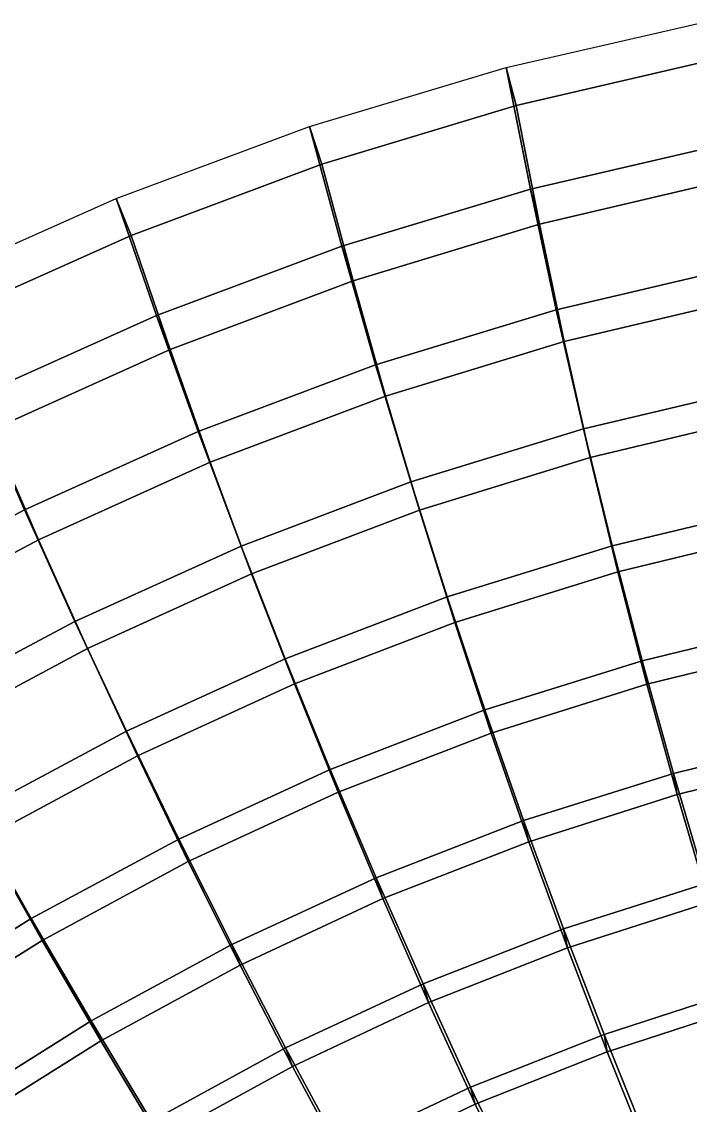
# Model space of a CAD drawing. Header units: metres. Extents: x -2184624 to 1125696, y -1900362 to 1900362.
# Drawn here: x -1068325 to -694878, y 1262434 to 1867736 of the extents above; entities that cross this region are included whole.
import ezdxf

# ---------------------------------------------------------------- set-up
doc = ezdxf.new("R2010")
doc.units = ezdxf.units.M

msp = doc.modelspace()

# ---------------------------------------------------------------- linework, layer by layer
for points in [[(-784214.56, 1774145.4, 71704.57), (-797729.2, 1842064.1, 12540.068), (-686402.1, 1867736.5, 12623.59), (-677513.8, 1798973.6, 70950.87)], [(-792130.7, 1820833.1, -12540.068), (-797729.2, 1842064.1, 12540.068), (-686402.1, 1867736.5, 12623.59), (-682229.4, 1846375.8, -12623.59)], [(-779160.8, 1754595.6, 47786.938), (-792130.7, 1820833.1, -12540.068), (-682229.4, 1846375.8, -12623.59), (-673778.06, 1779299.9, 46857)], [(-889564.06, 1742331.5, 72430.22), (-907622.4, 1809119.6, 12461.456), (-797729.2, 1842064.1, 12540.068), (-784214.56, 1774145.4, 71704.57)], [(-900609.6, 1788124.9, -12461.456), (-907622.4, 1809119.6, 12461.456), (-797729.2, 1842064.1, 12540.068), (-792130.7, 1820833.1, -12540.068)], [(-792130.7, 1820833.1, -12540.068), (-797729.2, 1842064.1, 12540.068), (-784214.56, 1774145.4, 71704.57), (-779160.8, 1754595.6, 47786.938)], [(-779160.8, 1754595.6, 47786.938), (-784214.56, 1774145.4, 71704.57), (-797729.2, 1842064.1, 12540.068), (-792130.7, 1820833.1, -12540.068)], [(-883204.56, 1723004.5, 48678.586), (-900609.6, 1788124.9, -12461.456), (-792130.7, 1820833.1, -12540.068), (-779160.8, 1754595.6, 47786.938)], [(-993102.3, 1703647.2, 73127.8), (-1015603.56, 1769024.6, 12387.581), (-907622.4, 1809119.6, 12461.456), (-889564.06, 1742331.5, 72430.22)], [(-1007195.94, 1748369.9, -12387.581), (-1015603.56, 1769024.6, 12387.581), (-907622.4, 1809119.6, 12461.456), (-900609.6, 1788124.9, -12461.456)], [(-900609.6, 1788124.9, -12461.456), (-907622.4, 1809119.6, 12461.456), (-889564.06, 1742331.5, 72430.22), (-883204.56, 1723004.5, 48678.586)], [(-883204.56, 1723004.5, 48678.586), (-889564.06, 1742331.5, 72430.22), (-907622.4, 1809119.6, 12461.456), (-900609.6, 1788124.9, -12461.456)], [(-769790.5, 1706774.8, 126482.67), (-784214.56, 1774145.4, 71704.57), (-677513.8, 1798973.6, 70950.87), (-667666.44, 1730762.2, 124881.97)], [(-779160.8, 1754595.6, 47786.938), (-784214.56, 1774145.4, 71704.57), (-677513.8, 1798973.6, 70950.87), (-673778.06, 1779299.9, 46857)], [(-673778.06, 1779299.9, 46857), (-677513.8, 1798973.6, 70950.87), (-784214.56, 1774145.4, 71704.57), (-779160.8, 1754595.6, 47786.938)], [(-985456.44, 1684638.8, 49532.312), (-1007195.94, 1748369.9, -12387.581), (-900609.6, 1788124.9, -12461.456), (-883204.56, 1723004.5, 48678.586)], [(-870646.4, 1676086.2, 128021.05), (-889564.06, 1742331.5, 72430.22), (-784214.56, 1774145.4, 71704.57), (-769790.5, 1706774.8, 126482.67)], [(-883204.56, 1723004.5, 48678.586), (-889564.06, 1742331.5, 72430.22), (-784214.56, 1774145.4, 71704.57), (-779160.8, 1754595.6, 47786.938)], [(-779160.8, 1754595.6, 47786.938), (-784214.56, 1774145.4, 71704.57), (-889564.06, 1742331.5, 72430.22), (-883204.56, 1723004.5, 48678.586)], [(-779160.8, 1754595.6, 47786.938), (-784214.56, 1774145.4, 71704.57), (-769790.5, 1706774.8, 126482.67), (-765396.9, 1689112, 103219.25)], [(-765396.9, 1689112, 103219.25), (-769790.5, 1706774.8, 126482.67), (-784214.56, 1774145.4, 71704.57), (-779160.8, 1754595.6, 47786.938)], [(-765396.9, 1689112, 103219.25), (-779160.8, 1754595.6, 47786.938), (-673778.06, 1779299.9, 46857), (-664475.3, 1712995.5, 101435.375)], [(-1094378.1, 1658236.2, 73796.72), (-1121204.6, 1721928.8, 12318.23), (-1015603.56, 1769024.6, 12387.581), (-993102.3, 1703647.2, 73127.8)], [(-1111428.6, 1701715.2, -12318.23), (-1121204.6, 1721928.8, 12318.23), (-1015603.56, 1769024.6, 12387.581), (-1007195.94, 1748369.9, -12387.581)], [(-1007195.94, 1748369.9, -12387.581), (-1015603.56, 1769024.6, 12387.581), (-993102.3, 1703647.2, 73127.8), (-985456.44, 1684638.8, 49532.312)], [(-985456.44, 1684638.8, 49532.312), (-993102.3, 1703647.2, 73127.8), (-1015603.56, 1769024.6, 12387.581), (-1007195.94, 1748369.9, -12387.581)], [(-865062.4, 1658618.5, 104930.22), (-883204.56, 1723004.5, 48678.586), (-779160.8, 1754595.6, 47786.938), (-765396.9, 1689112, 103219.25)], [(-1085471.9, 1639639.8, 50347.883), (-1111428.6, 1701715.2, -12318.23), (-1007195.94, 1748369.9, -12387.581), (-985456.44, 1684638.8, 49532.312)], [(-969790.1, 1638805.6, 129497.02), (-993102.3, 1703647.2, 73127.8), (-889564.06, 1742331.5, 72430.22), (-870646.4, 1676086.2, 128021.05)], [(-985456.44, 1684638.8, 49532.312), (-993102.3, 1703647.2, 73127.8), (-889564.06, 1742331.5, 72430.22), (-883204.56, 1723004.5, 48678.586)], [(-883204.56, 1723004.5, 48678.586), (-889564.06, 1742331.5, 72430.22), (-993102.3, 1703647.2, 73127.8), (-985456.44, 1684638.8, 49532.312)], [(-883204.56, 1723004.5, 48678.586), (-889564.06, 1742331.5, 72430.22), (-870646.4, 1676086.2, 128021.05), (-865062.4, 1658618.5, 104930.22)], [(-865062.4, 1658618.5, 104930.22), (-870646.4, 1676086.2, 128021.05), (-889564.06, 1742331.5, 72430.22), (-883204.56, 1723004.5, 48678.586)], [(-754561.44, 1640321.9, 176772), (-769790.5, 1706774.8, 126482.67), (-667666.44, 1730762.2, 124881.97), (-656940.7, 1663483, 174323.25)], [(-765396.9, 1689112, 103219.25), (-769790.5, 1706774.8, 126482.67), (-667666.44, 1730762.2, 124881.97), (-664475.3, 1712995.5, 101435.375)], [(-664475.3, 1712995.5, 101435.375), (-667666.44, 1730762.2, 124881.97), (-769790.5, 1706774.8, 126482.67), (-765396.9, 1689112, 103219.25)], [(-963034.25, 1621621.6, 106568.586), (-985456.44, 1684638.8, 49532.312), (-883204.56, 1723004.5, 48678.586), (-865062.4, 1658618.5, 104930.22)], [(-750787.3, 1624345.6, 154081.4), (-765396.9, 1689112, 103219.25), (-664475.3, 1712995.5, 101435.375), (-654267.7, 1647422.8, 151443.6)], [(-1066787.2, 1595069.1, 130910.47), (-1094378.1, 1658236.2, 73796.72), (-993102.3, 1703647.2, 73127.8), (-969790.1, 1638805.6, 129497.02)], [(-1085471.9, 1639639.8, 50347.883), (-1094378.1, 1658236.2, 73796.72), (-993102.3, 1703647.2, 73127.8), (-985456.44, 1684638.8, 49532.312)], [(-985456.44, 1684638.8, 49532.312), (-993102.3, 1703647.2, 73127.8), (-1094378.1, 1658236.2, 73796.72), (-1085471.9, 1639639.8, 50347.883)], [(-985456.44, 1684638.8, 49532.312), (-993102.3, 1703647.2, 73127.8), (-969790.1, 1638805.6, 129497.02), (-963034.25, 1621621.6, 106568.586)], [(-963034.25, 1621621.6, 106568.586), (-969790.1, 1638805.6, 129497.02), (-993102.3, 1703647.2, 73127.8), (-985456.44, 1684638.8, 49532.312)], [(-850994, 1610740.2, 179122.98), (-870646.4, 1676086.2, 128021.05), (-769790.5, 1706774.8, 126482.67), (-754561.44, 1640321.9, 176772)], [(-865062.4, 1658618.5, 104930.22), (-870646.4, 1676086.2, 128021.05), (-769790.5, 1706774.8, 126482.67), (-765396.9, 1689112, 103219.25)], [(-765396.9, 1689112, 103219.25), (-769790.5, 1706774.8, 126482.67), (-870646.4, 1676086.2, 128021.05), (-865062.4, 1658618.5, 104930.22)], [(-765396.9, 1689112, 103219.25), (-769790.5, 1706774.8, 126482.67), (-754561.44, 1640321.9, 176772), (-750787.3, 1624345.6, 154081.4)], [(-750787.3, 1624345.6, 154081.4), (-754561.44, 1640321.9, 176772), (-769790.5, 1706774.8, 126482.67), (-765396.9, 1689112, 103219.25)], [(-846130.6, 1594933.2, 156610.58), (-865062.4, 1658618.5, 104930.22), (-765396.9, 1689112, 103219.25), (-750787.3, 1624345.6, 154081.4)], [(-1058884, 1578254.6, 108134.59), (-1085471.9, 1639639.8, 50347.883), (-985456.44, 1684638.8, 49532.312), (-963034.25, 1621621.6, 106568.586)], [(-945811.2, 1574841, 181376.53), (-969790.1, 1638805.6, 129497.02), (-870646.4, 1676086.2, 128021.05), (-850994, 1610740.2, 179122.98)], [(-963034.25, 1621621.6, 106568.586), (-969790.1, 1638805.6, 129497.02), (-870646.4, 1676086.2, 128021.05), (-865062.4, 1658618.5, 104930.22)], [(-865062.4, 1658618.5, 104930.22), (-870646.4, 1676086.2, 128021.05), (-969790.1, 1638805.6, 129497.02), (-963034.25, 1621621.6, 106568.586)], [(-865062.4, 1658618.5, 104930.22), (-870646.4, 1676086.2, 128021.05), (-850994, 1610740.2, 179122.98), (-846130.6, 1594933.2, 156610.58)], [(-846130.6, 1594933.2, 156610.58), (-850994, 1610740.2, 179122.98), (-870646.4, 1676086.2, 128021.05), (-865062.4, 1658618.5, 104930.22)], [(-939876.44, 1559285, 159031.81), (-963034.25, 1621621.6, 106568.586), (-865062.4, 1658618.5, 104930.22), (-846130.6, 1594933.2, 156610.58)], [(-738551.44, 1574930.5, 222698.05), (-754561.44, 1640321.9, 176772), (-656940.7, 1663483, 174323.25), (-645351.1, 1597284.8, 219409.08)], [(-750787.3, 1624345.6, 154081.4), (-754561.44, 1640321.9, 176772), (-656940.7, 1663483, 174323.25), (-654267.7, 1647422.8, 151443.6)], [(-654267.7, 1647422.8, 151443.6), (-656940.7, 1663483, 174323.25), (-754561.44, 1640321.9, 176772), (-750787.3, 1624345.6, 154081.4)], [(-1161215, 1545039.4, 132260.56), (-1192952, 1606269.6, 74437.04), (-1094378.1, 1658236.2, 73796.72), (-1066787.2, 1595069.1, 130910.47)], [(-1085471.9, 1639639.8, 50347.883), (-1094378.1, 1658236.2, 73796.72), (-1066787.2, 1595069.1, 130910.47), (-1058884, 1578254.6, 108134.59)], [(-1058884, 1578254.6, 108134.59), (-1066787.2, 1595069.1, 130910.47), (-1094378.1, 1658236.2, 73796.72), (-1085471.9, 1639639.8, 50347.883)], [(-735363.3, 1560468.2, 200508.73), (-750787.3, 1624345.6, 154081.4), (-654267.7, 1647422.8, 151443.6), (-643174.9, 1582757.8, 197025.89)], [(-1152194.5, 1528676.9, 109627.68), (-1182817.8, 1588174.9, 51125.617), (-1085471.9, 1639639.8, 50347.883), (-1058884, 1578254.6, 108134.59)], [(-1038596.44, 1532753.5, 183533.22), (-1066787.2, 1595069.1, 130910.47), (-969790.1, 1638805.6, 129497.02), (-945811.2, 1574841, 181376.53)], [(-1058884, 1578254.6, 108134.59), (-1066787.2, 1595069.1, 130910.47), (-969790.1, 1638805.6, 129497.02), (-963034.25, 1621621.6, 106568.586)], [(-963034.25, 1621621.6, 106568.586), (-969790.1, 1638805.6, 129497.02), (-1066787.2, 1595069.1, 130910.47), (-1058884, 1578254.6, 108134.59)], [(-963034.25, 1621621.6, 106568.586), (-969790.1, 1638805.6, 129497.02), (-945811.2, 1574841, 181376.53), (-939876.44, 1559285, 159031.81)], [(-939876.44, 1559285, 159031.81), (-945811.2, 1574841, 181376.53), (-969790.1, 1638805.6, 129497.02), (-963034.25, 1621621.6, 106568.586)], [(-830641.75, 1546432.9, 225853.6), (-850994, 1610740.2, 179122.98), (-754561.44, 1640321.9, 176772), (-738551.44, 1574930.5, 222698.05)], [(-846130.6, 1594933.2, 156610.58), (-850994, 1610740.2, 179122.98), (-754561.44, 1640321.9, 176772), (-750787.3, 1624345.6, 154081.4)], [(-750787.3, 1624345.6, 154081.4), (-754561.44, 1640321.9, 176772), (-850994, 1610740.2, 179122.98), (-846130.6, 1594933.2, 156610.58)], [(-750787.3, 1624345.6, 154081.4), (-754561.44, 1640321.9, 176772), (-738551.44, 1574930.5, 222698.05), (-735363.3, 1560468.2, 200508.73)], [(-735363.3, 1560468.2, 200508.73), (-738551.44, 1574930.5, 222698.05), (-754561.44, 1640321.9, 176772), (-750787.3, 1624345.6, 154081.4)], [(-826453.5, 1532114.9, 203847.06), (-846130.6, 1594933.2, 156610.58), (-750787.3, 1624345.6, 154081.4), (-735363.3, 1560468.2, 200508.73)], [(-1031613.56, 1517527.8, 161346.1), (-1058884, 1578254.6, 108134.59), (-963034.25, 1621621.6, 106568.586), (-939876.44, 1559285, 159031.81)], [(-921211, 1511888.6, 228877.08), (-945811.2, 1574841, 181376.53), (-850994, 1610740.2, 179122.98), (-830641.75, 1546432.9, 225853.6)], [(-939876.44, 1559285, 159031.81), (-945811.2, 1574841, 181376.53), (-850994, 1610740.2, 179122.98), (-846130.6, 1594933.2, 156610.58)], [(-846130.6, 1594933.2, 156610.58), (-850994, 1610740.2, 179122.98), (-945811.2, 1574841, 181376.53), (-939876.44, 1559285, 159031.81)], [(-846130.6, 1594933.2, 156610.58), (-850994, 1610740.2, 179122.98), (-830641.75, 1546432.9, 225853.6), (-826453.5, 1532114.9, 203847.06)], [(-826453.5, 1532114.9, 203847.06), (-830641.75, 1546432.9, 225853.6), (-850994, 1610740.2, 179122.98), (-846130.6, 1594933.2, 156610.58)], [(-1128941.1, 1484632.6, 185591.53), (-1161215, 1545039.4, 132260.56), (-1066787.2, 1595069.1, 130910.47), (-1038596.44, 1532753.5, 183533.22)], [(-1152194.5, 1528676.9, 109627.68), (-1161215, 1545039.4, 132260.56), (-1066787.2, 1595069.1, 130910.47), (-1058884, 1578254.6, 108134.59)], [(-1058884, 1578254.6, 108134.59), (-1066787.2, 1595069.1, 130910.47), (-1161215, 1545039.4, 132260.56), (-1152194.5, 1528676.9, 109627.68)], [(-1058884, 1578254.6, 108134.59), (-1066787.2, 1595069.1, 130910.47), (-1038596.44, 1532753.5, 183533.22), (-1031613.56, 1517527.8, 161346.1)], [(-1031613.56, 1517527.8, 161346.1), (-1038596.44, 1532753.5, 183533.22), (-1066787.2, 1595069.1, 130910.47), (-1058884, 1578254.6, 108134.59)], [(-916039.75, 1497791.1, 207042.7), (-939876.44, 1559285, 159031.81), (-846130.6, 1594933.2, 156610.58), (-826453.5, 1532114.9, 203847.06)], [(-721790.44, 1510736.5, 264404.1), (-738551.44, 1574930.5, 222698.05), (-645351.1, 1597284.8, 219409.08), (-632915.75, 1532305.2, 260291.06)], [(-735363.3, 1560468.2, 200508.73), (-738551.44, 1574930.5, 222698.05), (-645351.1, 1597284.8, 219409.08), (-643174.9, 1582757.8, 197025.89)], [(-643174.9, 1582757.8, 197025.89), (-645351.1, 1597284.8, 219409.08), (-738551.44, 1574930.5, 222698.05), (-735363.3, 1560468.2, 200508.73)], [(-719161.06, 1497639.2, 242653.03), (-735363.3, 1560468.2, 200508.73), (-643174.9, 1582757.8, 197025.89), (-631219.75, 1519162.2, 238342.34)], [(-1120938.4, 1469813.1, 163552.25), (-1152194.5, 1528676.9, 109627.68), (-1058884, 1578254.6, 108134.59), (-1031613.56, 1517527.8, 161346.1)], [(-1009857.94, 1471420.4, 231768.75), (-1038596.44, 1532753.5, 183533.22), (-945811.2, 1574841, 181376.53), (-921211, 1511888.6, 228877.08)], [(-1031613.56, 1517527.8, 161346.1), (-1038596.44, 1532753.5, 183533.22), (-945811.2, 1574841, 181376.53), (-939876.44, 1559285, 159031.81)], [(-939876.44, 1559285, 159031.81), (-945811.2, 1574841, 181376.53), (-1038596.44, 1532753.5, 183533.22), (-1031613.56, 1517527.8, 161346.1)], [(-939876.44, 1559285, 159031.81), (-945811.2, 1574841, 181376.53), (-921211, 1511888.6, 228877.08), (-916039.75, 1497791.1, 207042.7)], [(-916039.75, 1497791.1, 207042.7), (-921211, 1511888.6, 228877.08), (-945811.2, 1574841, 181376.53), (-939876.44, 1559285, 159031.81)], [(-809628.56, 1483296.5, 268348.88), (-830641.75, 1546432.9, 225853.6), (-738551.44, 1574930.5, 222698.05), (-721790.44, 1510736.5, 264404.1)], [(-826453.5, 1532114.9, 203847.06), (-830641.75, 1546432.9, 225853.6), (-738551.44, 1574930.5, 222698.05), (-735363.3, 1560468.2, 200508.73)], [(-735363.3, 1560468.2, 200508.73), (-738551.44, 1574930.5, 222698.05), (-830641.75, 1546432.9, 225853.6), (-826453.5, 1532114.9, 203847.06)], [(-735363.3, 1560468.2, 200508.73), (-738551.44, 1574930.5, 222698.05), (-721790.44, 1510736.5, 264404.1), (-719161.06, 1497639.2, 242653.03)], [(-719161.06, 1497639.2, 242653.03), (-721790.44, 1510736.5, 264404.1), (-738551.44, 1574930.5, 222698.05), (-735363.3, 1560468.2, 200508.73)], [(-1003725.7, 1457616.6, 210096.22), (-1031613.56, 1517527.8, 161346.1), (-939876.44, 1559285, 159031.81), (-916039.75, 1497791.1, 207042.7)], [(-806077.56, 1470319.2, 246784.33), (-826453.5, 1532114.9, 203847.06), (-735363.3, 1560468.2, 200508.73), (-719161.06, 1497639.2, 242653.03)], [(-896036.25, 1450076.4, 272127.1), (-921211, 1511888.6, 228877.08), (-830641.75, 1546432.9, 225853.6), (-809628.56, 1483296.5, 268348.88)], [(-916039.75, 1497791.1, 207042.7), (-921211, 1511888.6, 228877.08), (-830641.75, 1546432.9, 225853.6), (-826453.5, 1532114.9, 203847.06)], [(-826453.5, 1532114.9, 203847.06), (-830641.75, 1546432.9, 225853.6), (-921211, 1511888.6, 228877.08), (-916039.75, 1497791.1, 207042.7)], [(-826453.5, 1532114.9, 203847.06), (-830641.75, 1546432.9, 225853.6), (-809628.56, 1483296.5, 268348.88), (-806077.56, 1470319.2, 246784.33)], [(-806077.56, 1470319.2, 246784.33), (-809628.56, 1483296.5, 268348.88), (-830641.75, 1546432.9, 225853.6), (-826453.5, 1532114.9, 203847.06)], [(-1096191.2, 1425174.1, 234527.73), (-1128941.1, 1484632.6, 185591.53), (-1038596.44, 1532753.5, 183533.22), (-1009857.94, 1471420.4, 231768.75)], [(-1120938.4, 1469813.1, 163552.25), (-1128941.1, 1484632.6, 185591.53), (-1038596.44, 1532753.5, 183533.22), (-1031613.56, 1517527.8, 161346.1)], [(-1031613.56, 1517527.8, 161346.1), (-1038596.44, 1532753.5, 183533.22), (-1128941.1, 1484632.6, 185591.53), (-1120938.4, 1469813.1, 163552.25)], [(-1031613.56, 1517527.8, 161346.1), (-1038596.44, 1532753.5, 183533.22), (-1009857.94, 1471420.4, 231768.75), (-1003725.7, 1457616.6, 210096.22)], [(-1003725.7, 1457616.6, 210096.22), (-1009857.94, 1471420.4, 231768.75), (-1038596.44, 1532753.5, 183533.22), (-1031613.56, 1517527.8, 161346.1)], [(-891580.1, 1437290.9, 250738.28), (-916039.75, 1497791.1, 207042.7), (-826453.5, 1532114.9, 203847.06), (-806077.56, 1470319.2, 246784.33)], [(-704310.94, 1447862, 302047.56), (-721790.44, 1510736.5, 264404.1), (-632915.75, 1532305.2, 260291.06), (-619658.8, 1468669, 297133.8)], [(-719161.06, 1497639.2, 242653.03), (-721790.44, 1510736.5, 264404.1), (-632915.75, 1532305.2, 260291.06), (-631219.75, 1519162.2, 238342.34)], [(-631219.75, 1519162.2, 238342.34), (-632915.75, 1532305.2, 260291.06), (-721790.44, 1510736.5, 264404.1), (-719161.06, 1497639.2, 242653.03)], [(-1089124.8, 1411734.6, 213007.08), (-1120938.4, 1469813.1, 163552.25), (-1031613.56, 1517527.8, 161346.1), (-1003725.7, 1457616.6, 210096.22)], [(-702218.7, 1436000.5, 280679.3), (-719161.06, 1497639.2, 242653.03), (-631219.75, 1519162.2, 238342.34), (-618430.56, 1456780.5, 275565)], [(-980627.9, 1411191.8, 275739.25), (-1009857.94, 1471420.4, 231768.75), (-921211, 1511888.6, 228877.08), (-896036.25, 1450076.4, 272127.1)], [(-1003725.7, 1457616.6, 210096.22), (-1009857.94, 1471420.4, 231768.75), (-921211, 1511888.6, 228877.08), (-916039.75, 1497791.1, 207042.7)], [(-916039.75, 1497791.1, 207042.7), (-921211, 1511888.6, 228877.08), (-1009857.94, 1471420.4, 231768.75), (-1003725.7, 1457616.6, 210096.22)], [(-916039.75, 1497791.1, 207042.7), (-921211, 1511888.6, 228877.08), (-896036.25, 1450076.4, 272127.1), (-891580.1, 1437290.9, 250738.28)], [(-891580.1, 1437290.9, 250738.28), (-896036.25, 1450076.4, 272127.1), (-921211, 1511888.6, 228877.08), (-916039.75, 1497791.1, 207042.7)], [(-787996.2, 1421451.1, 306758.84), (-809628.56, 1483296.5, 268348.88), (-721790.44, 1510736.5, 264404.1), (-704310.94, 1447862, 302047.56)], [(-806077.56, 1470319.2, 246784.33), (-809628.56, 1483296.5, 268348.88), (-721790.44, 1510736.5, 264404.1), (-719161.06, 1497639.2, 242653.03)], [(-719161.06, 1497639.2, 242653.03), (-721790.44, 1510736.5, 264404.1), (-809628.56, 1483296.5, 268348.88), (-806077.56, 1470319.2, 246784.33)], [(-719161.06, 1497639.2, 242653.03), (-721790.44, 1510736.5, 264404.1), (-704310.94, 1447862, 302047.56), (-702218.7, 1436000.5, 280679.3)], [(-702218.7, 1436000.5, 280679.3), (-704310.94, 1447862, 302047.56), (-721790.44, 1510736.5, 264404.1), (-719161.06, 1497639.2, 242653.03)], [(-975287.6, 1398666.2, 254515.75), (-1003725.7, 1457616.6, 210096.22), (-916039.75, 1497791.1, 207042.7), (-891580.1, 1437290.9, 250738.28)], [(-785051.56, 1409686.6, 285579.9), (-806077.56, 1470319.2, 246784.33), (-719161.06, 1497639.2, 242653.03), (-702218.7, 1436000.5, 280679.3)], [(-870336.94, 1389521.9, 311270.28), (-896036.25, 1450076.4, 272127.1), (-809628.56, 1483296.5, 268348.88), (-787996.2, 1421451.1, 306758.84)], [(-891580.1, 1437290.9, 250738.28), (-896036.25, 1450076.4, 272127.1), (-809628.56, 1483296.5, 268348.88), (-806077.56, 1470319.2, 246784.33)], [(-806077.56, 1470319.2, 246784.33), (-809628.56, 1483296.5, 268348.88), (-896036.25, 1450076.4, 272127.1), (-891580.1, 1437290.9, 250738.28)], [(-806077.56, 1470319.2, 246784.33), (-809628.56, 1483296.5, 268348.88), (-787996.2, 1421451.1, 306758.84), (-785051.56, 1409686.6, 285579.9)], [(-785051.56, 1409686.6, 285579.9), (-787996.2, 1421451.1, 306758.84), (-809628.56, 1483296.5, 268348.88), (-806077.56, 1470319.2, 246784.33)], [(-1063028.8, 1366781.9, 279184.38), (-1096191.2, 1425174.1, 234527.73), (-1009857.94, 1471420.4, 231768.75), (-980627.9, 1411191.8, 275739.25)], [(-1089124.8, 1411734.6, 213007.08), (-1096191.2, 1425174.1, 234527.73), (-1009857.94, 1471420.4, 231768.75), (-1003725.7, 1457616.6, 210096.22)], [(-1003725.7, 1457616.6, 210096.22), (-1009857.94, 1471420.4, 231768.75), (-1096191.2, 1425174.1, 234527.73), (-1089124.8, 1411734.6, 213007.08)], [(-1003725.7, 1457616.6, 210096.22), (-1009857.94, 1471420.4, 231768.75), (-980627.9, 1411191.8, 275739.25), (-975287.6, 1398666.2, 254515.75)], [(-975287.6, 1398666.2, 254515.75), (-980627.9, 1411191.8, 275739.25), (-1009857.94, 1471420.4, 231768.75), (-1003725.7, 1457616.6, 210096.22)], [(-866555.8, 1377921.6, 290269.9), (-891580.1, 1437290.9, 250738.28), (-806077.56, 1470319.2, 246784.33), (-785051.56, 1409686.6, 285579.9)], [(-686149.5, 1386416, 335796.78), (-704310.94, 1447862, 302047.56), (-619658.8, 1468669, 297133.8), (-605608, 1406485.9, 330112.47)], [(-702218.7, 1436000.5, 280679.3), (-704310.94, 1447862, 302047.56), (-619658.8, 1468669, 297133.8), (-618430.56, 1456780.5, 275565)], [(-618430.56, 1456780.5, 275565), (-619658.8, 1468669, 297133.8), (-704310.94, 1447862, 302047.56), (-702218.7, 1436000.5, 280679.3)], [(-1056829.5, 1354581.9, 258116.06), (-1089124.8, 1411734.6, 213007.08), (-1003725.7, 1457616.6, 210096.22), (-975287.6, 1398666.2, 254515.75)], [(-684577.6, 1375678.2, 314762.4), (-702218.7, 1436000.5, 280679.3), (-618430.56, 1456780.5, 275565), (-604839, 1395739.6, 308875.66)], [(-950964.8, 1352183.1, 315582.03), (-980627.9, 1411191.8, 275739.25), (-896036.25, 1450076.4, 272127.1), (-870336.94, 1389521.9, 311270.28)], [(-975287.6, 1398666.2, 254515.75), (-980627.9, 1411191.8, 275739.25), (-896036.25, 1450076.4, 272127.1), (-891580.1, 1437290.9, 250738.28)], [(-891580.1, 1437290.9, 250738.28), (-896036.25, 1450076.4, 272127.1), (-980627.9, 1411191.8, 275739.25), (-975287.6, 1398666.2, 254515.75)], [(-891580.1, 1437290.9, 250738.28), (-896036.25, 1450076.4, 272127.1), (-870336.94, 1389521.9, 311270.28), (-866555.8, 1377921.6, 290269.9)], [(-866555.8, 1377921.6, 290269.9), (-870336.94, 1389521.9, 311270.28), (-896036.25, 1450076.4, 272127.1), (-891580.1, 1437290.9, 250738.28)], [(-765789.2, 1361004, 341245.7), (-787996.2, 1421451.1, 306758.84), (-704310.94, 1447862, 302047.56), (-686149.5, 1386416, 335796.78)], [(-785051.56, 1409686.6, 285579.9), (-787996.2, 1421451.1, 306758.84), (-704310.94, 1447862, 302047.56), (-702218.7, 1436000.5, 280679.3)], [(-702218.7, 1436000.5, 280679.3), (-704310.94, 1447862, 302047.56), (-787996.2, 1421451.1, 306758.84), (-785051.56, 1409686.6, 285579.9)], [(-702218.7, 1436000.5, 280679.3), (-704310.94, 1447862, 302047.56), (-686149.5, 1386416, 335796.78), (-684577.6, 1375678.2, 314762.4)], [(-684577.6, 1375678.2, 314762.4), (-686149.5, 1386416, 335796.78), (-704310.94, 1447862, 302047.56), (-702218.7, 1436000.5, 280679.3)], [(-946367.3, 1340811.1, 294749.66), (-975287.6, 1398666.2, 254515.75), (-891580.1, 1437290.9, 250738.28), (-866555.8, 1377921.6, 290269.9)], [(-763425.94, 1350341.2, 320402.7), (-785051.56, 1409686.6, 285579.9), (-702218.7, 1436000.5, 280679.3), (-684577.6, 1375678.2, 314762.4)], [(-1142873.6, 1317008.5, 282460.56), (-1179831.1, 1373321.1, 237152.25), (-1096191.2, 1425174.1, 234527.73), (-1063028.8, 1366781.9, 279184.38)], [(-1089124.8, 1411734.6, 213007.08), (-1096191.2, 1425174.1, 234527.73), (-1063028.8, 1366781.9, 279184.38), (-1056829.5, 1354581.9, 258116.06)], [(-1056829.5, 1354581.9, 258116.06), (-1063028.8, 1366781.9, 279184.38), (-1096191.2, 1425174.1, 234527.73), (-1089124.8, 1411734.6, 213007.08)], [(-844166.06, 1330329, 346462.84), (-870336.94, 1389521.9, 311270.28), (-787996.2, 1421451.1, 306758.84), (-765789.2, 1361004, 341245.7)], [(-866555.8, 1377921.6, 290269.9), (-870336.94, 1389521.9, 311270.28), (-787996.2, 1421451.1, 306758.84), (-785051.56, 1409686.6, 285579.9)], [(-785051.56, 1409686.6, 285579.9), (-787996.2, 1421451.1, 306758.84), (-870336.94, 1389521.9, 311270.28), (-866555.8, 1377921.6, 290269.9)], [(-785051.56, 1409686.6, 285579.9), (-787996.2, 1421451.1, 306758.84), (-765789.2, 1361004, 341245.7), (-763425.94, 1350341.2, 320402.7)], [(-763425.94, 1350341.2, 320402.7), (-765789.2, 1361004, 341245.7), (-787996.2, 1421451.1, 306758.84), (-785051.56, 1409686.6, 285579.9)], [(-1135844.6, 1305196, 261537.61), (-1171861.4, 1360313.1, 215773.75), (-1089124.8, 1411734.6, 213007.08), (-1056829.5, 1354581.9, 258116.06)], [(-1029518.94, 1309565.4, 319693.9), (-1063028.8, 1366781.9, 279184.38), (-980627.9, 1411191.8, 275739.25), (-950964.8, 1352183.1, 315582.03)], [(-1056829.5, 1354581.9, 258116.06), (-1063028.8, 1366781.9, 279184.38), (-980627.9, 1411191.8, 275739.25), (-975287.6, 1398666.2, 254515.75)], [(-975287.6, 1398666.2, 254515.75), (-980627.9, 1411191.8, 275739.25), (-1063028.8, 1366781.9, 279184.38), (-1056829.5, 1354581.9, 258116.06)], [(-975287.6, 1398666.2, 254515.75), (-980627.9, 1411191.8, 275739.25), (-950964.8, 1352183.1, 315582.03), (-946367.3, 1340811.1, 294749.66)], [(-946367.3, 1340811.1, 294749.66), (-950964.8, 1352183.1, 315582.03), (-980627.9, 1411191.8, 275739.25), (-975287.6, 1398666.2, 254515.75)], [(-841027.06, 1319804.5, 325800.34), (-866555.8, 1377921.6, 290269.9), (-785051.56, 1409686.6, 285579.9), (-763425.94, 1350341.2, 320402.7)], [(-1024128.94, 1298482.9, 299019.4), (-1056829.5, 1354581.9, 258116.06), (-975287.6, 1398666.2, 254515.75), (-946367.3, 1340811.1, 294749.66)], [(-920926.75, 1294494.2, 351448.25), (-950964.8, 1352183.1, 315582.03), (-870336.94, 1389521.9, 311270.28), (-844166.06, 1330329, 346462.84)], [(-946367.3, 1340811.1, 294749.66), (-950964.8, 1352183.1, 315582.03), (-870336.94, 1389521.9, 311270.28), (-866555.8, 1377921.6, 290269.9)], [(-866555.8, 1377921.6, 290269.9), (-870336.94, 1389521.9, 311270.28), (-950964.8, 1352183.1, 315582.03), (-946367.3, 1340811.1, 294749.66)], [(-866555.8, 1377921.6, 290269.9), (-870336.94, 1389521.9, 311270.28), (-844166.06, 1330329, 346462.84), (-841027.06, 1319804.5, 325800.34)], [(-841027.06, 1319804.5, 325800.34), (-844166.06, 1330329, 346462.84), (-870336.94, 1389521.9, 311270.28), (-866555.8, 1377921.6, 290269.9)], [(-743054.06, 1302046.8, 371979.72), (-765789.2, 1361004, 341245.7), (-686149.5, 1386416, 335796.78), (-667346.2, 1326491.5, 365826.9)], [(-763425.94, 1350341.2, 320402.7), (-765789.2, 1361004, 341245.7), (-686149.5, 1386416, 335796.78), (-684577.6, 1375678.2, 314762.4)], [(-684577.6, 1375678.2, 314762.4), (-686149.5, 1386416, 335796.78), (-765789.2, 1361004, 341245.7), (-763425.94, 1350341.2, 320402.7)], [(-917031.1, 1284168, 330955.8), (-946367.3, 1340811.1, 294749.66), (-866555.8, 1377921.6, 290269.9), (-841027.06, 1319804.5, 325800.34)], [(-741252.7, 1292389.2, 351428.66), (-763425.94, 1350341.2, 320402.7), (-684577.6, 1375678.2, 314762.4), (-666282.2, 1316780.5, 345083.34)], [(-1105650.8, 1261823.5, 323603.03), (-1142873.6, 1317008.5, 282460.56), (-1063028.8, 1366781.9, 279184.38), (-1029518.94, 1309565.4, 319693.9)], [(-1135844.6, 1305196, 261537.61), (-1142873.6, 1317008.5, 282460.56), (-1063028.8, 1366781.9, 279184.38), (-1056829.5, 1354581.9, 258116.06)], [(-1056829.5, 1354581.9, 258116.06), (-1063028.8, 1366781.9, 279184.38), (-1142873.6, 1317008.5, 282460.56), (-1135844.6, 1305196, 261537.61)], [(-1056829.5, 1354581.9, 258116.06), (-1063028.8, 1366781.9, 279184.38), (-1029518.94, 1309565.4, 319693.9), (-1024128.94, 1298482.9, 299019.4)], [(-1024128.94, 1298482.9, 299019.4), (-1029518.94, 1309565.4, 319693.9), (-1063028.8, 1366781.9, 279184.38), (-1056829.5, 1354581.9, 258116.06)], [(-817575.9, 1272589.5, 377869.5), (-844166.06, 1330329, 346462.84), (-765789.2, 1361004, 341245.7), (-743054.06, 1302046.8, 371979.72)], [(-841027.06, 1319804.5, 325800.34), (-844166.06, 1330329, 346462.84), (-765789.2, 1361004, 341245.7), (-763425.94, 1350341.2, 320402.7)], [(-763425.94, 1350341.2, 320402.7), (-765789.2, 1361004, 341245.7), (-844166.06, 1330329, 346462.84), (-841027.06, 1319804.5, 325800.34)], [(-763425.94, 1350341.2, 320402.7), (-765789.2, 1361004, 341245.7), (-743054.06, 1302046.8, 371979.72), (-741252.7, 1292389.2, 351428.66)], [(-741252.7, 1292389.2, 351428.66), (-743054.06, 1302046.8, 371979.72), (-765789.2, 1361004, 341245.7), (-763425.94, 1350341.2, 320402.7)], [(-1099495.8, 1251088.2, 303076.4), (-1135844.6, 1305196, 261537.61), (-1056829.5, 1354581.9, 258116.06), (-1024128.94, 1298482.9, 299019.4)], [(-995728.2, 1253623.6, 356201.12), (-1029518.94, 1309565.4, 319693.9), (-950964.8, 1352183.1, 315582.03), (-920926.75, 1294494.2, 351448.25)], [(-1024128.94, 1298482.9, 299019.4), (-1029518.94, 1309565.4, 319693.9), (-950964.8, 1352183.1, 315582.03), (-946367.3, 1340811.1, 294749.66)], [(-946367.3, 1340811.1, 294749.66), (-950964.8, 1352183.1, 315582.03), (-1029518.94, 1309565.4, 319693.9), (-1024128.94, 1298482.9, 299019.4)], [(-946367.3, 1340811.1, 294749.66), (-950964.8, 1352183.1, 315582.03), (-920926.75, 1294494.2, 351448.25), (-917031.1, 1284168, 330955.8)], [(-917031.1, 1284168, 330955.8), (-920926.75, 1294494.2, 351448.25), (-950964.8, 1352183.1, 315582.03), (-946367.3, 1340811.1, 294749.66)], [(-815052.25, 1263045.2, 357500.25), (-841027.06, 1319804.5, 325800.34), (-763425.94, 1350341.2, 320402.7), (-741252.7, 1292389.2, 351428.66)], [(-991098.8, 1243553.1, 335868.5), (-1024128.94, 1298482.9, 299019.4), (-946367.3, 1340811.1, 294749.66), (-917031.1, 1284168, 330955.8)], [(-890574.6, 1238215.4, 383497.3), (-920926.75, 1294494.2, 351448.25), (-844166.06, 1330329, 346462.84), (-817575.9, 1272589.5, 377869.5)], [(-917031.1, 1284168, 330955.8), (-920926.75, 1294494.2, 351448.25), (-844166.06, 1330329, 346462.84), (-841027.06, 1319804.5, 325800.34)], [(-841027.06, 1319804.5, 325800.34), (-844166.06, 1330329, 346462.84), (-920926.75, 1294494.2, 351448.25), (-917031.1, 1284168, 330955.8)], [(-841027.06, 1319804.5, 325800.34), (-844166.06, 1330329, 346462.84), (-817575.9, 1272589.5, 377869.5), (-815052.25, 1263045.2, 357500.25)], [(-815052.25, 1263045.2, 357500.25), (-817575.9, 1272589.5, 377869.5), (-844166.06, 1330329, 346462.84), (-841027.06, 1319804.5, 325800.34)], [(-719840.1, 1244655.4, 399135.47), (-743054.06, 1302046.8, 371979.72), (-667346.2, 1326491.5, 365826.9), (-647945.4, 1268163.8, 392317.56)], [(-741252.7, 1292389.2, 351428.66), (-743054.06, 1302046.8, 371979.72), (-667346.2, 1326491.5, 365826.9), (-666282.2, 1316780.5, 345083.34)], [(-666282.2, 1316780.5, 345083.34), (-667346.2, 1326491.5, 365826.9), (-743054.06, 1302046.8, 371979.72), (-741252.7, 1292389.2, 351428.66)], [(-887347.4, 1228841.4, 363299.44), (-917031.1, 1284168, 330955.8), (-841027.06, 1319804.5, 325800.34), (-815052.25, 1263045.2, 357500.25)], [(-718585.6, 1235919.1, 378837.66), (-741252.7, 1292389.2, 351428.66), (-666282.2, 1316780.5, 345083.34), (-647380.4, 1259395, 371826.88)], [(-1068234.9, 1207862.4, 360719.22), (-1105650.8, 1261823.5, 323603.03), (-1029518.94, 1309565.4, 319693.9), (-995728.2, 1253623.6, 356201.12)], [(-1099495.8, 1251088.2, 303076.4), (-1105650.8, 1261823.5, 323603.03), (-1029518.94, 1309565.4, 319693.9), (-1024128.94, 1298482.9, 299019.4)], [(-1024128.94, 1298482.9, 299019.4), (-1029518.94, 1309565.4, 319693.9), (-1105650.8, 1261823.5, 323603.03), (-1099495.8, 1251088.2, 303076.4)], [(-1024128.94, 1298482.9, 299019.4), (-1029518.94, 1309565.4, 319693.9), (-995728.2, 1253623.6, 356201.12), (-991098.8, 1243553.1, 335868.5)], [(-991098.8, 1243553.1, 335868.5), (-995728.2, 1253623.6, 356201.12), (-1029518.94, 1309565.4, 319693.9), (-1024128.94, 1298482.9, 299019.4)], [(-790621.1, 1216377.4, 405660.9), (-817575.9, 1272589.5, 377869.5), (-743054.06, 1302046.8, 371979.72), (-719840.1, 1244655.4, 399135.47)], [(-815052.25, 1263045.2, 357500.25), (-817575.9, 1272589.5, 377869.5), (-743054.06, 1302046.8, 371979.72), (-741252.7, 1292389.2, 351428.66)], [(-741252.7, 1292389.2, 351428.66), (-743054.06, 1302046.8, 371979.72), (-817575.9, 1272589.5, 377869.5), (-815052.25, 1263045.2, 357500.25)], [(-741252.7, 1292389.2, 351428.66), (-743054.06, 1302046.8, 371979.72), (-719840.1, 1244655.4, 399135.47), (-718585.6, 1235919.1, 378837.66)], [(-718585.6, 1235919.1, 378837.66), (-719840.1, 1244655.4, 399135.47), (-743054.06, 1302046.8, 371979.72), (-741252.7, 1292389.2, 351428.66)], [(-1062897.6, 1198101.9, 340536.4), (-1099495.8, 1251088.2, 303076.4), (-1024128.94, 1298482.9, 299019.4), (-991098.8, 1243553.1, 335868.5)], [(-961721.6, 1199042.9, 388861.7), (-995728.2, 1253623.6, 356201.12), (-920926.75, 1294494.2, 351448.25), (-890574.6, 1238215.4, 383497.3)], [(-991098.8, 1243553.1, 335868.5), (-995728.2, 1253623.6, 356201.12), (-920926.75, 1294494.2, 351448.25), (-917031.1, 1284168, 330955.8)], [(-917031.1, 1284168, 330955.8), (-920926.75, 1294494.2, 351448.25), (-995728.2, 1253623.6, 356201.12), (-991098.8, 1243553.1, 335868.5)], [(-917031.1, 1284168, 330955.8), (-920926.75, 1294494.2, 351448.25), (-890574.6, 1238215.4, 383497.3), (-887347.4, 1228841.4, 363299.44)], [(-887347.4, 1228841.4, 363299.44), (-890574.6, 1238215.4, 383497.3), (-920926.75, 1294494.2, 351448.25), (-917031.1, 1284168, 330955.8)], [(-788691.9, 1207730.6, 385545.4), (-815052.25, 1263045.2, 357500.25), (-741252.7, 1292389.2, 351428.66), (-718585.6, 1235919.1, 378837.66)], [(-957812.5, 1189892.9, 368825), (-991098.8, 1243553.1, 335868.5), (-917031.1, 1284168, 330955.8), (-887347.4, 1228841.4, 363299.44)], [(-859966.94, 1183419.9, 411896.2), (-890574.6, 1238215.4, 383497.3), (-817575.9, 1272589.5, 377869.5), (-790621.1, 1216377.4, 405660.9)], [(-887347.4, 1228841.4, 363299.44), (-890574.6, 1238215.4, 383497.3), (-817575.9, 1272589.5, 377869.5), (-815052.25, 1263045.2, 357500.25)], [(-815052.25, 1263045.2, 357500.25), (-817575.9, 1272589.5, 377869.5), (-890574.6, 1238215.4, 383497.3), (-887347.4, 1228841.4, 363299.44)], [(-815052.25, 1263045.2, 357500.25), (-817575.9, 1272589.5, 377869.5), (-790621.1, 1216377.4, 405660.9), (-788691.9, 1207730.6, 385545.4)], [(-788691.9, 1207730.6, 385545.4), (-790621.1, 1216377.4, 405660.9), (-817575.9, 1272589.5, 377869.5), (-815052.25, 1263045.2, 357500.25)], [(-696198.3, 1188888.5, 422890.12), (-719840.1, 1244655.4, 399135.47), (-647945.4, 1268163.8, 392317.56), (-627992.94, 1211491.9, 415449.5)], [(-718585.6, 1235919.1, 378837.66), (-719840.1, 1244655.4, 399135.47), (-647945.4, 1268163.8, 392317.56), (-647380.4, 1259395, 371826.88)], [(-647380.4, 1259395, 371826.88), (-647945.4, 1268163.8, 392317.56), (-719840.1, 1244655.4, 399135.47), (-718585.6, 1235919.1, 378837.66)], [(-857380.8, 1174916.6, 391952.75), (-887347.4, 1228841.4, 363299.44), (-815052.25, 1263045.2, 357500.25), (-788691.9, 1207730.6, 385545.4)]]:
    msp.add_3dface(points)

doc.saveas('drawing.dxf')
